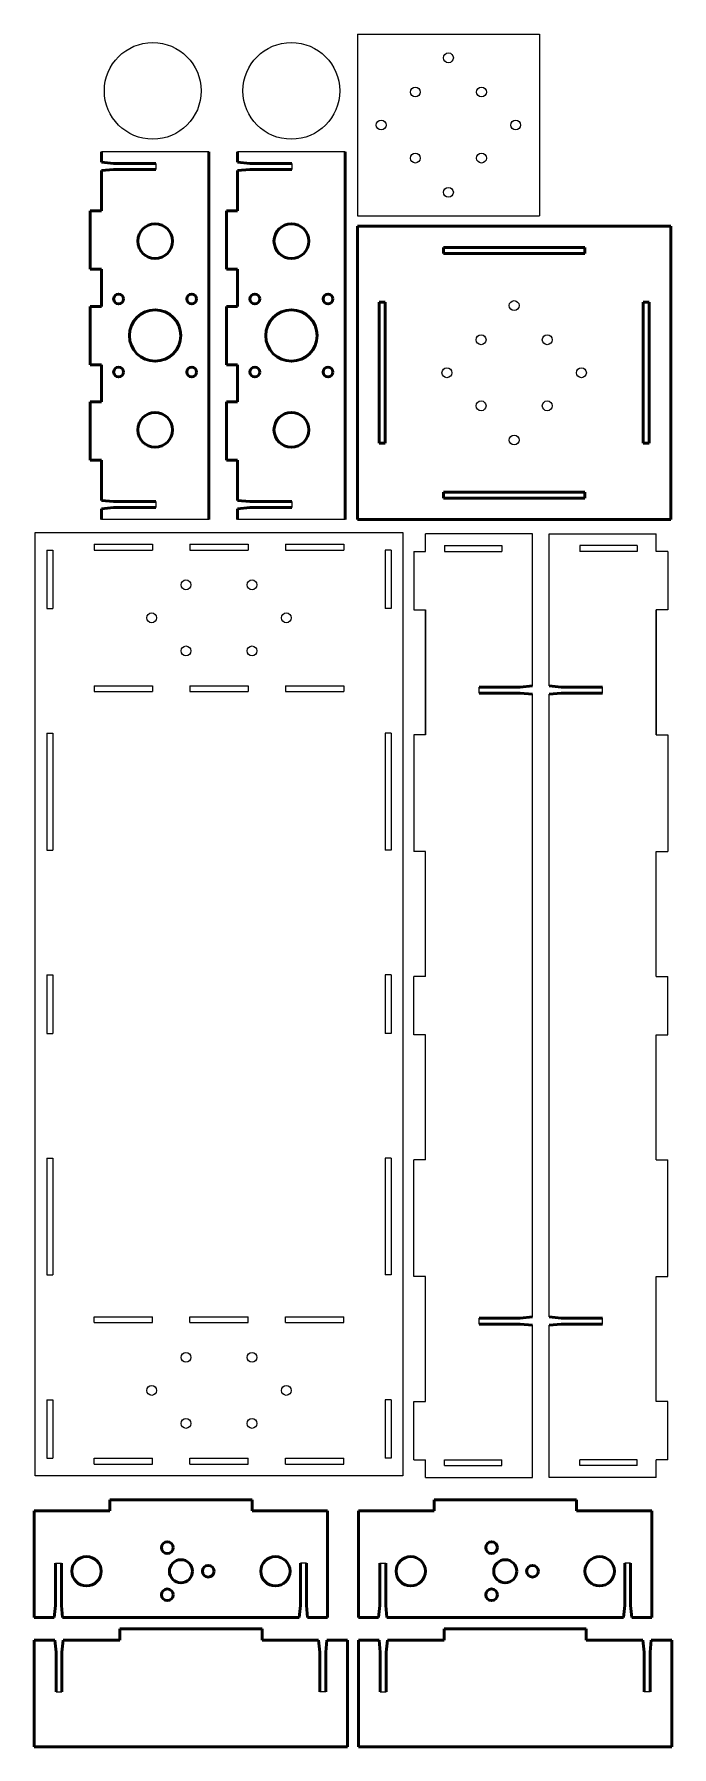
# Model space of a CAD drawing. Header units: millimetres. Extents: x -532 to -262, y -56 to 670.
import ezdxf

# ---------------------------------------------------------------- set-up
doc = ezdxf.new("R2010")
doc.units = ezdxf.units.MM
doc.layers.add('AM_0', color=7, linetype='Continuous', lineweight=50)

msp = doc.modelspace()

# ---------------------------------------------------------------- linework, layer by layer
for p, q in [((-395.23, 670.31), (-395.23, 593.31)), ((-395.23, 670.31), (-318.23, 670.31)), ((-318.23, 670.31), (-318.23, 593.31)), ((-458.18, 620.52), (-503.73, 620.52)), ((-400.47, 620.52), (-446.02, 620.52)), ((-480.73, 615.52), (-480.73, 613.02)), ((-423.02, 615.52), (-423.02, 613.02)), ((-395.23, 593.31), (-318.23, 593.31)), ((-480.73, 472.17), (-480.73, 469.67)), ((-423.02, 472.17), (-423.02, 469.67)), ((-458.18, 464.67), (-503.73, 464.67)), ((-400.47, 464.67), (-446.02, 464.67)), ((-531.84, 459.17), (-375.99, 459.17)), ((-531.84, 59.17), (-531.84, 459.17)), ((-375.99, 459.17), (-375.99, 59.17)), ((-366.44, 451.05), (-366.44, 458.55)), ((-321.19, 458.55), (-366.44, 458.55)), ((-321.19, 394.06), (-321.19, 458.55)), ((-314.04, 458.55), (-268.79, 458.55)), ((-314.04, 394.06), (-314.04, 458.55)), ((-268.79, 451.05), (-268.79, 458.55)), ((-526.84, 451.67), (-526.84, 426.92)), ((-526.84, 451.67), (-524.34, 451.67)), ((-524.34, 451.67), (-524.34, 426.92)), ((-506.79, 454.17), (-482.04, 454.17)), ((-506.79, 454.17), (-506.79, 451.67)), ((-506.79, 451.67), (-482.04, 451.67)), ((-482.04, 454.17), (-482.04, 451.67)), ((-466.29, 454.17), (-441.54, 454.17)), ((-466.29, 454.17), (-466.29, 451.67)), ((-466.29, 451.67), (-441.54, 451.67)), ((-441.54, 454.17), (-441.54, 451.67)), ((-425.79, 454.17), (-401.04, 454.17)), ((-425.79, 454.17), (-425.79, 451.67)), ((-425.79, 451.67), (-401.04, 451.67)), ((-401.04, 454.17), (-401.04, 451.67)), ((-383.49, 451.67), (-383.49, 426.92)), ((-380.99, 451.67), (-383.49, 451.67)), ((-380.99, 451.67), (-380.99, 426.92)), ((-371.44, 451.05), (-371.44, 426.3)), ((-371.44, 451.05), (-366.44, 451.05)), ((-358.41, 453.55), (-334.19, 453.55)), ((-358.41, 453.55), (-358.41, 451.05)), ((-358.41, 451.05), (-334.19, 451.05)), ((-334.19, 453.55), (-334.19, 451.05)), ((-276.82, 453.55), (-301.04, 453.55)), ((-301.04, 453.55), (-301.04, 451.05)), ((-276.82, 451.05), (-301.04, 451.05)), ((-276.82, 453.55), (-276.82, 451.05)), ((-263.79, 451.05), (-268.79, 451.05)), ((-263.79, 451.05), (-263.79, 426.3)), ((-526.84, 426.92), (-524.34, 426.92)), ((-380.99, 426.92), (-383.49, 426.92)), ((-371.44, 426.3), (-366.44, 426.3)), ((-366.44, 373.36), (-366.44, 426.3)), ((-366.44, 426.3), (-366.44, 373.36)), ((-268.79, 373.36), (-268.79, 426.3)), ((-268.79, 426.3), (-268.79, 373.36)), ((-263.79, 426.3), (-268.79, 426.3)), ((-506.79, 394.17), (-482.04, 394.17)), ((-506.79, 394.17), (-506.79, 391.67)), ((-482.04, 394.17), (-482.04, 391.67)), ((-466.29, 394.17), (-441.54, 394.17)), ((-466.29, 394.17), (-466.29, 391.67)), ((-441.54, 394.17), (-441.54, 391.67)), ((-425.79, 394.17), (-401.04, 394.17)), ((-425.79, 394.17), (-425.79, 391.67)), ((-401.04, 394.17), (-401.04, 391.67)), ((-343.69, 391.05), (-343.69, 393.55)), ((-291.54, 391.05), (-291.54, 393.55)), ((-506.79, 391.67), (-482.04, 391.67)), ((-466.29, 391.67), (-441.54, 391.67)), ((-425.79, 391.67), (-401.04, 391.67)), ((-321.19, 126.56), (-321.19, 390.54)), ((-314.04, 126.56), (-314.04, 390.54)), ((-526.84, 373.98), (-526.84, 324.48)), ((-526.84, 373.98), (-524.34, 373.98)), ((-524.34, 373.98), (-524.34, 324.48)), ((-383.49, 373.98), (-383.49, 324.48)), ((-380.99, 373.98), (-383.49, 373.98)), ((-380.99, 373.98), (-380.99, 324.48)), ((-371.44, 373.36), (-371.44, 323.86)), ((-366.44, 373.36), (-371.44, 373.36)), ((-268.79, 373.36), (-263.79, 373.36)), ((-263.79, 373.36), (-263.79, 323.86)), ((-526.84, 324.48), (-524.34, 324.48)), ((-380.99, 324.48), (-383.49, 324.48)), ((-366.44, 323.86), (-371.44, 323.86)), ((-366.44, 270.93), (-366.44, 323.86)), ((-268.79, 270.93), (-268.79, 323.86)), ((-268.79, 323.86), (-263.79, 323.86)), ((-526.84, 271.54), (-526.84, 246.79)), ((-526.84, 271.54), (-524.34, 271.54)), ((-524.34, 271.54), (-524.34, 246.79)), ((-383.49, 271.54), (-383.49, 246.79)), ((-380.99, 271.54), (-383.49, 271.54)), ((-380.99, 271.54), (-380.99, 246.79)), ((-366.44, 270.93), (-371.44, 270.93)), ((-371.44, 246.18), (-371.44, 270.93)), ((-268.79, 270.93), (-263.79, 270.93)), ((-263.79, 246.18), (-263.79, 270.93)), ((-526.84, 246.79), (-524.34, 246.79)), ((-380.99, 246.79), (-383.49, 246.79)), ((-366.44, 246.18), (-371.44, 246.18)), ((-366.44, 193.24), (-366.44, 246.18)), ((-268.79, 193.24), (-268.79, 246.18)), ((-268.79, 246.18), (-263.79, 246.18)), ((-526.84, 193.86), (-526.84, 144.36)), ((-526.84, 193.86), (-524.34, 193.86)), ((-524.34, 193.86), (-524.34, 144.36)), ((-383.49, 193.86), (-383.49, 144.36)), ((-380.99, 193.86), (-383.49, 193.86)), ((-380.99, 193.86), (-380.99, 144.36)), ((-371.44, 143.74), (-371.44, 193.24)), ((-366.44, 193.24), (-371.44, 193.24)), ((-268.79, 193.24), (-263.79, 193.24)), ((-263.79, 143.74), (-263.79, 193.24)), ((-526.84, 144.36), (-524.34, 144.36)), ((-380.99, 144.36), (-383.49, 144.36)), ((-366.44, 143.74), (-371.44, 143.74)), ((-366.44, 90.8), (-366.44, 143.74)), ((-268.79, 90.8), (-268.79, 143.74)), ((-268.79, 143.74), (-263.79, 143.74)), ((-506.79, 126.67), (-482.04, 126.67)), ((-506.79, 124.17), (-506.79, 126.67)), ((-506.79, 126.67), (-482.04, 126.67)), ((-506.79, 124.17), (-506.79, 126.67)), ((-506.79, 124.17), (-482.04, 124.17)), ((-506.79, 124.17), (-482.04, 124.17)), ((-482.04, 124.17), (-482.04, 126.67)), ((-482.04, 124.17), (-482.04, 126.67)), ((-466.29, 124.17), (-466.29, 126.67)), ((-466.29, 126.67), (-441.54, 126.67)), ((-466.29, 124.17), (-466.29, 126.67)), ((-466.29, 126.67), (-441.54, 126.67)), ((-466.29, 124.17), (-441.54, 124.17)), ((-466.29, 124.17), (-441.54, 124.17)), ((-441.54, 124.17), (-441.54, 126.67)), ((-441.54, 124.17), (-441.54, 126.67)), ((-425.79, 126.67), (-401.04, 126.67)), ((-425.79, 124.17), (-425.79, 126.67)), ((-425.79, 126.67), (-401.04, 126.67)), ((-425.79, 124.17), (-425.79, 126.67)), ((-425.79, 124.17), (-401.04, 124.17)), ((-425.79, 124.17), (-401.04, 124.17)), ((-401.04, 124.17), (-401.04, 126.67)), ((-401.04, 124.17), (-401.04, 126.67)), ((-343.69, 123.55), (-343.69, 126.05)), ((-291.54, 123.55), (-291.54, 126.05)), ((-321.19, 58.55), (-321.19, 123.04)), ((-314.04, 58.55), (-314.04, 123.04)), ((-526.84, 91.42), (-526.84, 66.67)), ((-526.84, 91.42), (-524.34, 91.42)), ((-524.34, 91.42), (-524.34, 66.67)), ((-383.49, 91.42), (-383.49, 66.67)), ((-380.99, 91.42), (-383.49, 91.42)), ((-380.99, 91.42), (-380.99, 66.67)), ((-371.44, 66.05), (-371.44, 90.8)), ((-371.44, 90.8), (-366.44, 90.8)), ((-263.79, 90.8), (-268.79, 90.8)), ((-263.79, 66.05), (-263.79, 90.8)), ((-526.84, 66.67), (-524.34, 66.67)), ((-506.79, 66.67), (-482.04, 66.67)), ((-506.79, 64.17), (-506.79, 66.67)), ((-482.04, 64.17), (-482.04, 66.67)), ((-466.29, 64.17), (-466.29, 66.67)), ((-466.29, 66.67), (-441.54, 66.67)), ((-441.54, 64.17), (-441.54, 66.67)), ((-425.79, 66.67), (-401.04, 66.67)), ((-425.79, 64.17), (-425.79, 66.67)), ((-401.04, 64.17), (-401.04, 66.67)), ((-380.99, 66.67), (-383.49, 66.67)), ((-371.44, 66.05), (-366.44, 66.05)), ((-366.44, 58.55), (-366.44, 66.05)), ((-358.41, 63.55), (-358.41, 66.05)), ((-358.41, 66.05), (-334.19, 66.05)), ((-334.19, 63.55), (-334.19, 66.05)), ((-276.82, 66.05), (-301.04, 66.05)), ((-301.04, 63.55), (-301.04, 66.05)), ((-276.82, 63.55), (-276.82, 66.05)), ((-268.79, 58.55), (-268.79, 66.05)), ((-263.79, 66.05), (-268.79, 66.05)), ((-375.99, 59.17), (-531.84, 59.17)), ((-506.79, 64.17), (-482.04, 64.17)), ((-466.29, 64.17), (-441.54, 64.17)), ((-425.79, 64.17), (-401.04, 64.17)), ((-385.99, 59.17), (-385.99, 59.17)), ((-366.44, 58.55), (-321.19, 58.55)), ((-358.41, 63.55), (-334.19, 63.55)), ((-268.79, 58.55), (-314.04, 58.55)), ((-276.82, 63.55), (-301.04, 63.55)), ((-523.15, 22.16), (-520.65, 22.16)), ((-416.9, 22.16), (-419.4, 22.16)), ((-385.81, 22.16), (-383.31, 22.16)), ((-279.56, 22.16), (-282.06, 22.16)), ((-522.95, -32.37), (-520.45, -32.37)), ((-408.7, -32.37), (-411.2, -32.37)), ((-385.61, -32.37), (-383.11, -32.37)), ((-271.36, -32.37), (-273.86, -32.37))]:
    msp.add_line(p, q)
for centre, radius in [((-481.98, 646.3), 20.5), ((-423.28, 646.3), 20.5), ((-356.73, 660.31), 2.08), ((-370.73, 645.81), 2.08), ((-342.73, 645.81), 2.08), ((-385.23, 631.81), 2.08), ((-328.23, 631.81), 2.08), ((-370.73, 617.81), 2.08), ((-342.73, 617.81), 2.08), ((-356.73, 603.31), 2.08), ((-328.9, 555.3), 2.08), ((-342.9, 540.8), 2.08), ((-314.9, 540.8), 2.08), ((-357.4, 526.8), 2.08), ((-300.4, 526.8), 2.08), ((-342.9, 512.8), 2.08), ((-314.9, 512.8), 2.08), ((-328.9, 498.3), 2.08), ((-467.91, 436.92), 2.08), ((-439.91, 436.92), 2.08), ((-482.41, 422.92), 2.08), ((-425.41, 422.92), 2.08), ((-467.91, 408.92), 2.08), ((-439.91, 408.92), 2.08), ((-467.91, 109.42), 2.08), ((-439.91, 109.42), 2.08), ((-482.41, 95.42), 2.08), ((-425.41, 95.42), 2.08), ((-467.91, 81.42), 2.08), ((-439.91, 81.42), 2.08)]:
    msp.add_circle(centre, radius)
at = {"layer": 'AM_0'}
for p, q in [((-503.73, 620.52), (-503.73, 616.04)), ((-458.18, 464.67), (-458.18, 620.52)), ((-446.02, 620.52), (-446.02, 616.04)), ((-400.47, 464.67), (-400.47, 620.52)), ((-498.61, 615.52), (-503.73, 616.04)), ((-503.73, 612.51), (-498.61, 613.02)), ((-503.73, 612.51), (-503.73, 595.47)), ((-480.73, 615.52), (-498.61, 615.52)), ((-498.61, 613.02), (-480.73, 613.02)), ((-440.9, 615.52), (-446.02, 616.04)), ((-446.02, 612.51), (-440.9, 613.02)), ((-446.02, 612.51), (-446.02, 595.47)), ((-423.02, 615.52), (-440.9, 615.52)), ((-440.9, 613.02), (-423.02, 613.02)), ((-503.73, 595.47), (-508.43, 595.47)), ((-508.43, 595.47), (-508.43, 570.72)), ((-446.02, 595.47), (-450.72, 595.47)), ((-450.72, 595.47), (-450.72, 570.72)), ((-262.58, 588.92), (-395.23, 588.92)), ((-395.23, 588.92), (-395.23, 464.67)), ((-262.58, 464.67), (-262.58, 588.92)), ((-358.78, 577.3), (-358.78, 579.92)), ((-358.78, 579.92), (-299.03, 579.92)), ((-299.03, 577.42), (-358.78, 577.42)), ((-299.03, 579.92), (-299.03, 577.42)), ((-508.43, 570.72), (-503.73, 570.72)), ((-503.73, 570.72), (-503.73, 554.97)), ((-450.72, 570.72), (-446.02, 570.72)), ((-446.02, 570.72), (-446.02, 554.97)), ((-503.73, 554.97), (-508.43, 554.97)), ((-508.43, 554.97), (-508.43, 530.22)), ((-446.02, 554.97), (-450.72, 554.97)), ((-450.72, 554.97), (-450.72, 530.22)), ((-386.03, 556.67), (-383.53, 556.67)), ((-386.03, 496.92), (-386.03, 556.67)), ((-383.53, 556.67), (-383.53, 496.92)), ((-274.28, 496.92), (-274.28, 556.67)), ((-274.28, 556.67), (-271.78, 556.67)), ((-271.78, 556.67), (-271.78, 496.92)), ((-508.43, 530.22), (-503.73, 530.22)), ((-503.73, 530.22), (-503.73, 514.47)), ((-450.72, 530.22), (-446.02, 530.22)), ((-446.02, 530.22), (-446.02, 514.47)), ((-503.73, 514.47), (-508.43, 514.47)), ((-508.43, 514.47), (-508.43, 489.72)), ((-446.02, 514.47), (-450.72, 514.47)), ((-450.72, 514.47), (-450.72, 489.72)), ((-383.53, 496.92), (-386.03, 496.92)), ((-271.78, 496.92), (-274.28, 496.92)), ((-508.43, 489.72), (-503.73, 489.72)), ((-503.73, 489.72), (-503.73, 472.69)), ((-450.72, 489.72), (-446.02, 489.72)), ((-446.02, 489.72), (-446.02, 472.69)), ((-498.61, 472.17), (-503.73, 472.69)), ((-480.73, 472.17), (-498.61, 472.17)), ((-440.9, 472.17), (-446.02, 472.69)), ((-423.02, 472.17), (-440.9, 472.17)), ((-358.78, 473.67), (-358.78, 476.17)), ((-358.78, 476.17), (-299.03, 476.17)), ((-299.03, 473.67), (-358.78, 473.67)), ((-299.03, 476.17), (-299.03, 473.67)), ((-503.73, 469.16), (-498.61, 469.67)), ((-503.73, 469.16), (-503.73, 464.67)), ((-498.61, 469.67), (-480.73, 469.67)), ((-446.02, 469.16), (-440.9, 469.67)), ((-446.02, 469.16), (-446.02, 464.67)), ((-440.9, 469.67), (-423.02, 469.67)), ((-395.23, 464.67), (-262.58, 464.67)), ((-326.31, 393.55), (-343.69, 393.55)), ((-321.19, 394.06), (-326.31, 393.55)), ((-314.04, 394.06), (-308.92, 393.55)), ((-308.92, 393.55), (-291.54, 393.55)), ((-343.69, 391.05), (-326.31, 391.05)), ((-326.31, 391.05), (-321.19, 390.54)), ((-308.92, 391.05), (-314.04, 390.54)), ((-291.54, 391.05), (-308.92, 391.05)), ((-326.31, 126.05), (-343.69, 126.05)), ((-343.69, 123.55), (-326.31, 123.55)), ((-321.19, 126.56), (-326.31, 126.05)), ((-326.31, 123.55), (-321.19, 123.04)), ((-314.04, 126.56), (-308.92, 126.05)), ((-308.92, 123.55), (-314.04, 123.04)), ((-308.92, 126.05), (-291.54, 126.05)), ((-291.54, 123.55), (-308.92, 123.55)), ((-532.15, -0.84), (-532.15, 44.41)), ((-532.15, 44.41), (-500.15, 44.41)), ((-500.15, 44.41), (-500.15, 49.11)), ((-500.15, 49.11), (-439.9, 49.11)), ((-439.9, 49.11), (-439.9, 44.41)), ((-439.9, 44.41), (-407.9, 44.41)), ((-407.9, 44.41), (-407.9, -0.84)), ((-394.81, -0.84), (-394.81, 44.41)), ((-394.81, 44.41), (-362.81, 44.41)), ((-362.81, 44.41), (-362.81, 49.11)), ((-362.81, 49.11), (-302.56, 49.11)), ((-302.56, 49.11), (-302.56, 44.41)), ((-302.56, 44.41), (-270.56, 44.41)), ((-270.56, 44.41), (-270.56, -0.84)), ((-523.15, 22.16), (-523.15, 4.28)), ((-520.65, 4.28), (-520.65, 22.16)), ((-419.4, 22.16), (-419.4, 4.28)), ((-416.9, 22.16), (-416.9, 4.28)), ((-385.81, 22.16), (-385.81, 4.28)), ((-383.31, 4.28), (-383.31, 22.16)), ((-282.06, 22.16), (-282.06, 4.28)), ((-279.56, 22.16), (-279.56, 4.28)), ((-523.15, 4.28), (-523.67, -0.84)), ((-520.14, -0.84), (-520.65, 4.28)), ((-419.4, 4.28), (-419.92, -0.84)), ((-416.9, 4.28), (-416.39, -0.84)), ((-385.81, 4.28), (-386.33, -0.84)), ((-382.8, -0.84), (-383.31, 4.28)), ((-282.06, 4.28), (-282.58, -0.84)), ((-279.56, 4.28), (-279.05, -0.84)), ((-523.67, -0.84), (-532.15, -0.84)), ((-419.92, -0.84), (-520.14, -0.84)), ((-435.7, -5.67), (-495.95, -5.67)), ((-495.95, -5.67), (-495.95, -10.37)), ((-435.7, -10.37), (-435.7, -5.67)), ((-416.39, -0.84), (-407.9, -0.84)), ((-407.9, -0.84), (-414.44, -0.84)), ((-386.33, -0.84), (-394.81, -0.84)), ((-282.58, -0.84), (-382.8, -0.84)), ((-298.36, -5.67), (-358.61, -5.67)), ((-358.61, -5.67), (-358.61, -10.37)), ((-298.36, -10.37), (-298.36, -5.67)), ((-279.05, -0.84), (-270.56, -0.84)), ((-270.56, -0.84), (-277.1, -0.84)), ((-532.15, -10.37), (-532.15, -55.62)), ((-523.47, -10.37), (-532.15, -10.37)), ((-522.95, -15.49), (-523.47, -10.37)), ((-519.94, -10.37), (-520.45, -15.49)), ((-495.95, -10.37), (-519.94, -10.37)), ((-411.72, -10.37), (-435.7, -10.37)), ((-411.2, -15.49), (-411.72, -10.37)), ((-408.7, -15.49), (-408.19, -10.37)), ((-399.5, -10.37), (-408.19, -10.37)), ((-399.5, -55.62), (-399.5, -10.37)), ((-394.81, -10.37), (-394.81, -55.62)), ((-386.13, -10.37), (-394.81, -10.37)), ((-385.61, -15.49), (-386.13, -10.37)), ((-382.6, -10.37), (-383.11, -15.49)), ((-358.61, -10.37), (-382.6, -10.37)), ((-274.38, -10.37), (-298.36, -10.37)), ((-273.86, -15.49), (-274.38, -10.37)), ((-271.36, -15.49), (-270.85, -10.37)), ((-262.16, -10.37), (-270.85, -10.37)), ((-262.16, -55.62), (-262.16, -10.37)), ((-522.95, -32.37), (-522.95, -15.49)), ((-520.45, -15.49), (-520.45, -32.37)), ((-411.2, -32.37), (-411.2, -15.49)), ((-408.7, -32.37), (-408.7, -15.49)), ((-385.61, -32.37), (-385.61, -15.49)), ((-383.11, -15.49), (-383.11, -32.37)), ((-273.86, -32.37), (-273.86, -15.49)), ((-271.36, -32.37), (-271.36, -15.49)), ((-532.15, -55.62), (-399.5, -55.62)), ((-394.81, -55.62), (-262.16, -55.62))]:
    msp.add_line(p, q, dxfattribs=at)
for centre, radius in [((-480.96, 582.6), 7.38), ((-423.24, 582.6), 7.38), ((-496.46, 558.1), 2.08), ((-465.46, 558.1), 2.08), ((-438.74, 558.1), 2.08), ((-407.74, 558.1), 2.08), ((-480.96, 542.6), 10.88), ((-423.24, 542.6), 10.88), ((-496.46, 527.1), 2.08), ((-465.46, 527.1), 2.08), ((-438.74, 527.1), 2.08), ((-407.74, 527.1), 2.08), ((-480.96, 502.6), 7.38), ((-423.24, 502.6), 7.38), ((-475.8, 28.79), 2.48), ((-338.46, 28.79), 2.48), ((-510.03, 18.79), 6.22), ((-470.03, 18.79), 4.88), ((-430.03, 18.79), 6.22), ((-372.69, 18.79), 6.22), ((-332.69, 18.79), 4.88), ((-292.69, 18.79), 6.22), ((-458.48, 18.79), 2.48), ((-321.14, 18.79), 2.48), ((-475.8, 8.79), 2.48), ((-338.46, 8.79), 2.48)]:
    msp.add_circle(centre, radius, dxfattribs=at)

doc.saveas('drawing.dxf')
